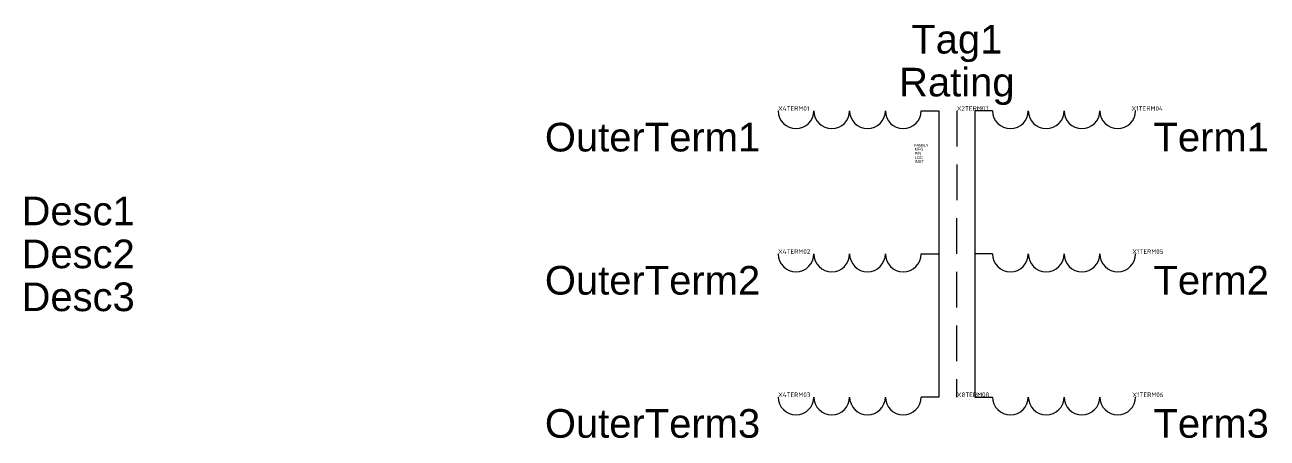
# Model space of a CAD drawing. Header units: inches. Extents: x -3.88 to 0.46, y -1.14 to 0.3.
import ezdxf
from ezdxf.enums import TextEntityAlignment as Align

# ---------------------------------------------------------------- set-up
doc = ezdxf.new("R2010")
doc.units = ezdxf.units.IN
doc.header["$MEASUREMENT"] = 0
doc.styles.add('INERCONNECT TABLES', font='arial.ttf', dxfattribs={"height": 0.1})
doc.styles.add('WD', font='arial.ttf', dxfattribs={"height": 1})
doc.styles.add('WD_IEC', font='isocp2.shx', dxfattribs={"width": 0.9, "height": 4})

msp = doc.modelspace()

# ---------------------------------------------------------------- linework, layer by layer
for p, q in [((-0.75, 0), (-0.6875, 0)), ((-0.6875, 0), (-0.6875, -1)), ((-0.625, 0), (-0.625, -0.125)), ((-0.5625, 0), (-0.5625, -1)), ((-0.5, 0), (-0.5625, 0)), ((-0.625, -0.1875), (-0.625, -0.3125)), ((-0.625, -0.5), (-0.625, -0.375)), ((-0.75, -0.5), (-0.6875, -0.5)), ((-0.5, -0.5), (-0.5625, -0.5)), ((-0.625, -0.6875), (-0.625, -0.5625)), ((-0.625, -0.875), (-0.625, -0.75)), ((-0.625, -1), (-0.625, -0.9375)), ((-0.6875, -1), (-0.75, -1)), ((-0.5625, -1), (-0.5, -1))]:
    msp.add_line(p, q)
for centre in [(-1.1875, 0), (-1.0625, 0), (-0.9375, 0), (-0.8125, 0), (-0.4375, 0), (-0.3125, 0), (-0.1875, 0), (-0.0625, 0), (-1.1875, -0.5), (-1.0625, -0.5), (-0.9375, -0.5), (-0.8125, -0.5), (-0.4375, -0.5), (-0.3125, -0.5), (-0.1875, -0.5), (-0.0625, -0.5), (-1.1875, -1), (-1.0625, -1), (-0.9375, -1), (-0.8125, -1), (-0.4375, -1), (-0.3125, -1), (-0.1875, -1), (-0.0625, -1)]:
    msp.add_arc(centre, 0.0625, 180, 0)

# ---------------------------------------------------------------- texts
at = {"style": 'INERCONNECT TABLES', "flags": 8}
for tag, text, p in [('Tag1', 'XFMR', (-0.625, 0.2)), ('Rating', '', (-0.625, 0.05))]:
    msp.add_attdef(tag, text=text, height=0.1, dxfattribs=at).set_placement(p, align=Align.CENTER)
at = {"style": 'WD_IEC', "flags": 1}
for tag, p in [('X4TERM01', (-1.25, 0)), ('X2TERM07', (-0.625, 0)), ('X4TERM02', (-1.25, -0.5)), ('X4TERM03', (-1.25, -1)), ('X8TERM08', (-0.625, -1))]:
    msp.add_attdef(tag, p, '', height=0.016, dxfattribs=at)
for tag, height, style, flags, p in [('X1TERM04', 0.016, 'WD_IEC', 1, (0.0952, 0)), ('FAMILY', 0.01, 'WD', 9, (-0.7244, -0.1257)), ('X1TERM05', 0.016, 'WD_IEC', 1, (0.0975, -0.5)), ('X1TERM06', 0.016, 'WD_IEC', 1, (0.0976, -1))]:
    msp.add_attdef(tag, text='', height=height, dxfattribs=dict(style=style, flags=flags)).set_placement(p, align=Align.RIGHT)
at = {"style": 'INERCONNECT TABLES'}
for tag, p in [('OuterTerm1', (-1.3128, -0.0422)), ('OuterTerm2', (-1.3128, -0.5422)), ('OuterTerm3', (-1.3128, -1.0422))]:
    msp.add_attdef(tag, text='', height=0.1, dxfattribs=at).set_placement(p, align=Align.TOP_RIGHT)
for tag, p in [('Term1', (0.0628, -0.0422)), ('Term2', (0.0628, -0.5422)), ('Term3', (0.0628, -1.0422))]:
    msp.add_attdef(tag, text='', height=0.1, dxfattribs=at).set_placement(p, align=Align.TOP_LEFT)
at = {"linetype": 'Continuous', "style": 'INERCONNECT TABLES', "flags": 9}
for tag, p in [('MFG', (-0.742, -0.139)), ('P/N', (-0.7497, -0.1539)), ('LOC', (-0.7443, -0.168)), ('INST', (-0.7412, -0.1824))]:
    msp.add_attdef(tag, text='', height=0.01, dxfattribs=at).set_placement(p, align=Align.RIGHT)
at = {"style": 'INERCONNECT TABLES', "flags": 8}
msp.add_attdef('Desc1', text='', height=0.1, dxfattribs=at).set_placement((-3.5, -0.35), align=Align.MIDDLE_RIGHT)
at = {"linetype": 'Continuous', "style": 'INERCONNECT TABLES', "flags": 8}
for tag, p in [('Desc2', (-3.5, -0.5)), ('Desc3', (-3.5, -0.65))]:
    msp.add_attdef(tag, text='', height=0.1, dxfattribs=at).set_placement(p, align=Align.MIDDLE_RIGHT)

doc.saveas('drawing.dxf')
